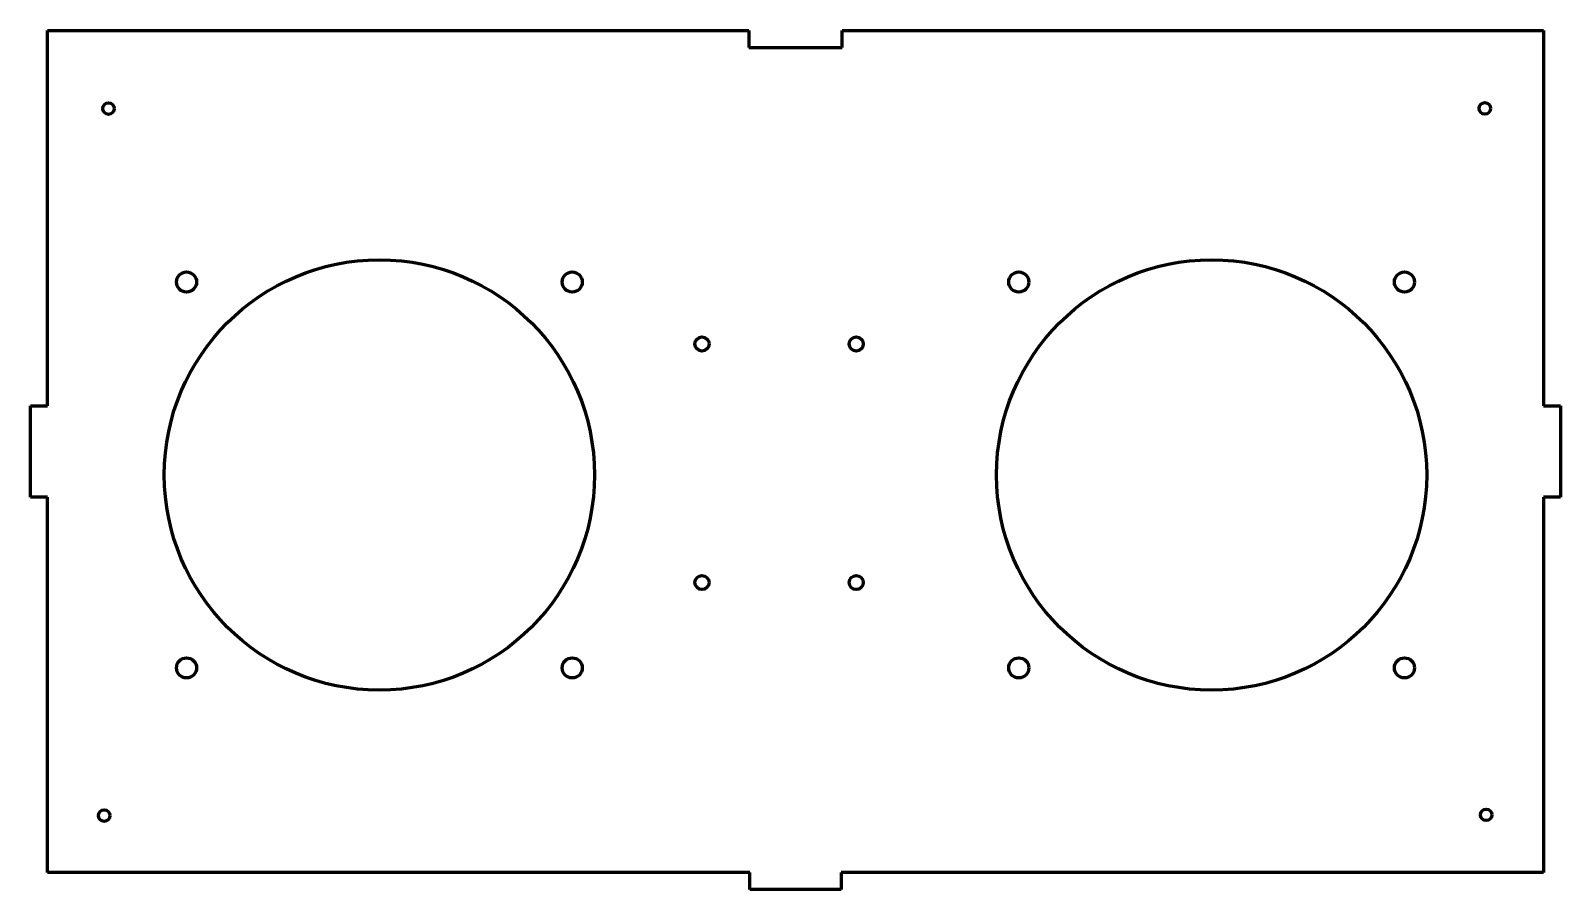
# Model space of a CAD drawing. Header units: inches. Extents: x -164 to 164, y -89 to 95.
import ezdxf

# ---------------------------------------------------------------- set-up
doc = ezdxf.new("R2010")
doc.units = ezdxf.units.IN
doc.linetypes.add('K5LT_BASIC', pattern=[0])

msp = doc.modelspace()

# ---------------------------------------------------------------- linework, layer by layer
at = {"color": 150, "linetype": 'K5LT_BASIC', "lineweight": 60, "true_color": 0x0080ff}
for p, q in [((-160, 14.75), (-160, 95)), ((-160, 95), (-10, 95)), ((-10, 95), (-10, 91.4)), ((10, 91.4), (10, 95)), ((10, 95), (160, 95)), ((160, 95), (160, 14.75)), ((-10, 91.4), (10, 91.4)), ((-163.6, 14.75), (-160, 14.75)), ((-163.6, -4.75), (-163.6, 14.75)), ((160, 14.75), (163.6, 14.75)), ((163.6, 14.75), (163.6, -4.75)), ((-160, -4.75), (-163.6, -4.75)), ((-160, -85), (-160, -4.75)), ((160, -4.75), (160, -85)), ((163.6, -4.75), (160, -4.75)), ((-9.75, -85), (-160, -85)), ((-9.75, -88.6), (-9.75, -85)), ((160, -85), (9.75, -85)), ((9.75, -85), (9.75, -88.6)), ((9.75, -88.6), (-9.75, -88.6))]:
    msp.add_line(p, q, dxfattribs=at)
for centre, radius in [((-146.94, 78.33), 1.23), ((147.45, 78.37), 1.23), ((-89, 0), 46), ((89, 0), 46), ((-130.25, 41.25), 2.15), ((-47.75, 41.25), 2.15), ((47.75, 41.25), 2.15), ((130.25, 41.25), 2.15), ((-20, 28), 1.5), ((13, 28), 1.5), ((-20, -23), 1.5), ((13, -23), 1.5), ((-130.25, -41.25), 2.15), ((-47.75, -41.25), 2.15), ((47.75, -41.25), 2.15), ((130.25, -41.25), 2.15), ((-147.86, -72.83), 1.23), ((147.72, -72.65), 1.23)]:
    msp.add_circle(centre, radius, dxfattribs=at)

doc.saveas('drawing.dxf')
